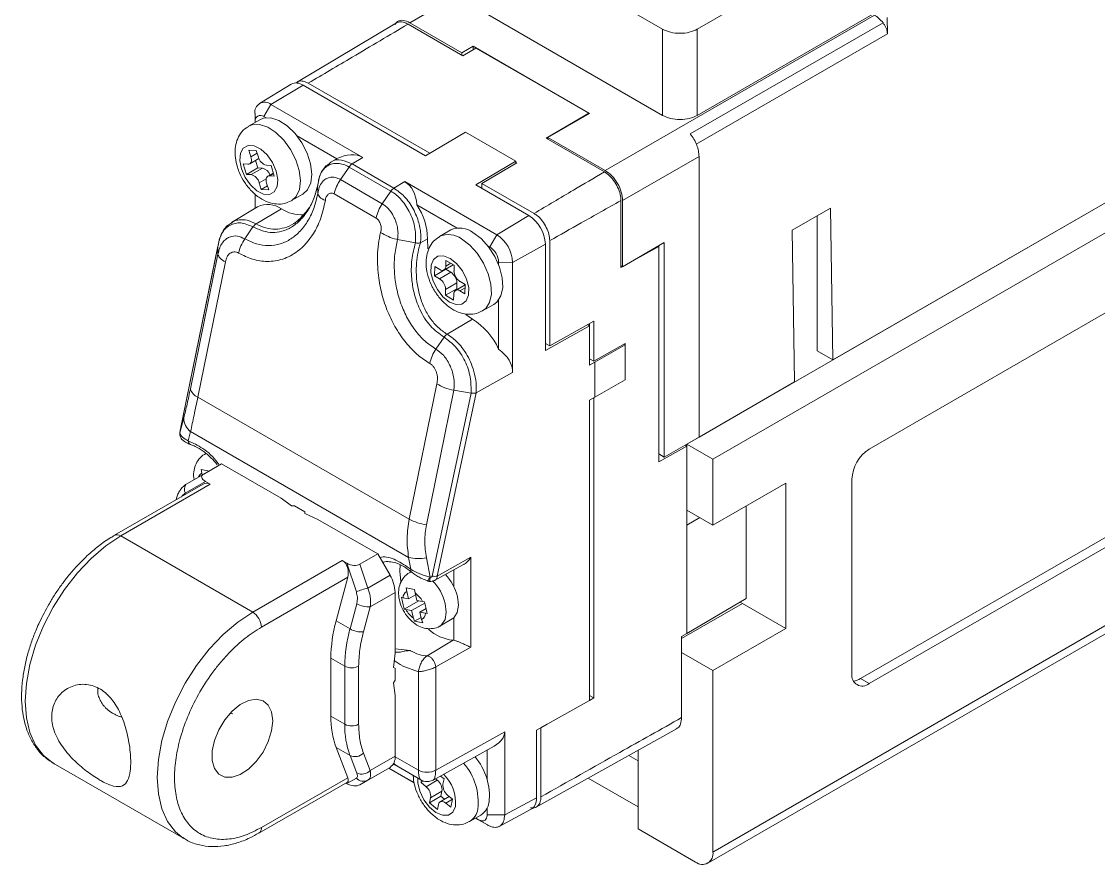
# Model space of a CAD drawing. Header units: millimetres. Extents: x 5 to 415, y 5 to 292.
# Drawn here: x 351.32 to 373.25, y 237.71 to 254.88 of the extents above; entities that cross this region are included whole.
import ezdxf

# ---------------------------------------------------------------- set-up
doc = ezdxf.new("R2010")
doc.units = ezdxf.units.MM

msp = doc.modelspace()

# ---------------------------------------------------------------- linework, layer by layer
at = {"color": 7, "linetype": 'Continuous', "lineweight": 18}
for p, q in [((365.398, 237.967), (398.526, 257.091)), ((364.373, 254.727), (360.555, 256.931)), ((368.722, 256.829), (365.08, 254.727)), ((365.295, 237.738), (398.423, 256.862)), ((364.373, 252.971), (360.555, 255.176)), ((363.206, 251.849), (368.686, 255.012)), ((368.651, 255.033), (365.08, 252.971)), ((358.959, 254.858), (356.918, 253.639)), ((360.307, 254.186), (359.193, 254.829)), ((359.229, 254.859), (360.29, 254.247)), ((368.862, 254.857), (364.937, 252.592)), ((365.398, 245.969), (380.672, 254.786)), ((368.946, 254.965), (368.951, 254.632)), ((364.373, 252.971), (364.373, 254.727)), ((365.08, 254.727), (365.08, 252.971)), ((360.29, 254.247), (360.519, 254.38)), ((360.572, 254.342), (360.307, 254.186)), ((360.519, 254.38), (362.888, 253.012)), ((360.519, 254.38), (360.519, 254.311)), ((362.87, 253.016), (360.572, 254.342)), ((360.29, 254.196), (360.29, 254.247)), ((367.838, 247.99), (378.197, 253.97)), ((377.737, 253.704), (364.868, 246.275)), ((356.814, 253.606), (356.168, 253.214)), ((357.055, 253.584), (356.4, 253.193)), ((359.547, 252.145), (357.055, 253.584)), ((359.635, 252.198), (357.161, 253.626)), ((356.076, 253.006), (356.078, 252.841)), ((356.076, 253.006), (356.076, 252.824)), ((356.4, 253.193), (356.259, 252.945)), ((356.4, 253.193), (358.273, 252.112)), ((362.004, 252.504), (362.87, 253.016)), ((362.888, 253.012), (362.04, 252.522)), ((362.87, 253.002), (362.87, 253.016)), ((356.175, 252.882), (355.945, 252.749)), ((356.078, 252.841), (356.078, 252.826)), ((356.259, 252.945), (356.301, 252.921)), ((360.36, 252.631), (359.547, 252.145)), ((361.386, 252.039), (360.36, 252.631)), ((356.924, 252.561), (357.742, 252.089)), ((363.189, 251.82), (362.004, 252.504)), ((362.04, 252.522), (362.04, 252.483)), ((362.04, 252.522), (363.206, 251.849)), ((356.102, 252.253), (355.951, 252.262)), ((355.951, 252.262), (355.993, 252.129)), ((356.144, 252.12), (356.102, 252.253)), ((363.56, 251.236), (365.116, 252.134)), ((365.116, 246.419), (365.116, 252.134)), ((379.081, 252.234), (368.58, 246.172)), ((355.837, 251.982), (355.904, 251.769)), ((355.931, 251.977), (355.837, 251.982)), ((355.968, 251.985), (356.155, 252.092)), ((356.086, 252.053), (356.134, 251.902)), ((356.402, 251.948), (356.308, 251.954)), ((356.469, 251.735), (356.402, 251.948)), ((357.607, 252.003), (357.539, 251.944)), ((357.698, 252.067), (357.603, 252.01)), ((357.698, 252.067), (357.742, 252.089)), ((357.99, 251.919), (357.815, 251.663)), ((357.99, 251.919), (358.842, 251.428)), ((358.052, 251.981), (358.273, 252.112)), ((358.052, 251.981), (358.904, 251.489)), ((360.572, 251.553), (361.386, 252.039)), ((361.403, 252.003), (360.696, 251.585)), ((361.386, 252.039), (361.386, 251.993)), ((361.386, 252.014), (361.403, 252.003)), ((356.134, 251.902), (355.904, 251.769)), ((355.904, 251.769), (355.998, 251.764)), ((355.998, 251.764), (356.228, 251.896)), ((356.134, 251.902), (356.228, 251.896)), ((356.449, 251.797), (356.338, 251.733)), ((356.375, 251.741), (356.469, 251.735)), ((356.162, 251.597), (356.204, 251.464)), ((356.329, 251.536), (356.204, 251.464)), ((356.355, 251.455), (356.312, 251.588)), ((357.348, 251.525), (357.354, 251.38)), ((357.815, 251.663), (358.666, 251.171)), ((358.904, 251.489), (359.124, 251.621)), ((359.124, 251.621), (360.997, 250.54)), ((360.572, 251.553), (361.651, 250.931)), ((360.696, 251.585), (360.696, 251.482)), ((361.757, 250.973), (360.696, 251.585)), ((356.076, 251.372), (356.076, 251.079)), ((356.078, 251.37), (356.078, 251.081)), ((356.204, 251.464), (356.355, 251.455)), ((356.82, 251.234), (357.05, 251.366)), ((357.687, 251.372), (358.541, 250.879)), ((358.666, 251.171), (358.842, 251.428)), ((356.129, 251.111), (355.598, 250.79)), ((356.098, 250.76), (356.613, 251.067)), ((360.19, 250.676), (359.372, 251.148)), ((363.526, 249.869), (363.526, 251.235)), ((363.56, 249.889), (363.56, 251.236)), ((367.014, 250.63), (367.792, 251.079)), ((367.792, 251.079), (367.838, 247.99)), ((361.651, 250.931), (360.997, 250.54)), ((367.52, 248.174), (367.52, 250.922)), ((355.571, 250.765), (355.601, 250.785)), ((356.035, 250.698), (355.869, 250.456)), ((360.064, 250.637), (359.834, 250.504)), ((367.06, 247.541), (367.014, 250.63)), ((358.979, 250.442), (359.342, 250.374)), ((359.445, 250.377), (359.588, 250.456)), ((359.588, 250.456), (359.596, 250.253)), ((360.997, 250.54), (360.855, 250.292)), ((362.077, 248.275), (362.077, 250.419)), ((363.56, 249.889), (364.408, 250.379)), ((364.408, 250.379), (364.408, 246.01)), ((355.319, 250.307), (354.553, 246.555)), ((354.553, 246.549), (355.316, 250.293)), ((355.322, 250.145), (355.316, 250.293)), ((360.855, 250.292), (360.813, 250.316)), ((361.987, 250.348), (361.321, 249.977)), ((361.987, 248.184), (361.987, 250.348)), ((364.295, 250.302), (363.526, 249.869)), ((364.286, 250.308), (364.295, 250.302)), ((364.295, 245.912), (364.295, 250.302)), ((364.297, 247.157), (364.297, 250.314)), ((355.322, 250.145), (354.762, 247.404)), ((354.912, 247.233), (355.475, 249.985)), ((359.964, 250.017), (359.963, 249.899)), ((360.129, 249.919), (359.964, 250.017)), ((361.321, 249.977), (361.036, 249.979)), ((361.036, 249.979), (361.036, 249.93)), ((361.321, 249.977), (361.321, 247.732)), ((359.734, 249.892), (359.731, 249.703)), ((359.961, 249.836), (359.731, 249.703)), ((359.837, 249.831), (359.734, 249.892)), ((359.835, 249.642), (360.064, 249.774)), ((359.926, 249.821), (360.113, 249.929)), ((359.961, 249.841), (359.961, 249.836)), ((359.961, 249.836), (360.064, 249.774)), ((360.128, 249.801), (360.129, 249.919)), ((363.526, 249.909), (363.56, 249.889)), ((359.731, 249.703), (359.835, 249.642)), ((360.186, 249.559), (359.956, 249.426)), ((360.353, 249.519), (360.158, 249.406)), ((360.186, 249.559), (360.185, 249.441)), ((360.353, 249.524), (360.25, 249.585)), ((360.35, 249.335), (360.353, 249.524)), ((360.185, 249.441), (359.955, 249.308)), ((359.956, 249.426), (359.955, 249.308)), ((359.955, 249.308), (360.12, 249.21)), ((360.12, 249.21), (360.121, 249.328)), ((360.185, 249.441), (360.201, 249.431)), ((360.247, 249.396), (360.35, 249.335)), ((360.709, 248.989), (360.939, 249.121)), ((361.036, 249.211), (361.036, 248.211)), ((360.365, 248.913), (360.502, 248.822)), ((360.502, 248.822), (359.987, 248.515)), ((362.886, 248.685), (361.987, 248.184)), ((362.077, 248.275), (362.971, 248.779)), ((362.846, 248.708), (362.886, 248.685)), ((362.886, 247.881), (362.886, 248.685)), ((362.888, 248.732), (362.888, 248.002)), ((362.971, 248.779), (362.971, 247.962)), ((359.924, 248.453), (359.759, 248.211)), ((361.987, 248.326), (362.077, 248.275)), ((362.971, 247.962), (363.615, 248.325)), ((363.613, 248.298), (362.994, 247.941)), ((363.613, 248.298), (363.59, 248.311)), ((363.613, 247.587), (363.613, 248.298)), ((363.615, 248.325), (363.615, 247.598)), ((362.888, 248.002), (362.886, 248.001)), ((362.888, 248.01), (362.971, 247.962)), ((367.838, 247.99), (367.52, 248.174)), ((362.886, 247.881), (362.994, 247.941)), ((362.994, 247.23), (362.994, 247.941)), ((361.321, 247.732), (360.577, 247.317)), ((362.994, 247.23), (363.613, 247.587)), ((363.613, 247.6), (363.615, 247.598)), ((363.615, 247.598), (363.613, 247.597)), ((365.116, 246.419), (367.06, 247.541)), ((368.404, 241.498), (378.904, 247.56)), ((359.778, 247.501), (359.215, 244.749)), ((360.126, 247.372), (359.565, 244.631)), ((360.474, 247.315), (359.684, 243.587)), ((360.577, 247.317), (359.786, 243.587)), ((360.474, 247.315), (360.126, 247.372)), ((368.58, 241.396), (379.081, 247.458)), ((359.215, 244.749), (354.912, 247.233)), ((362.994, 247.23), (362.886, 247.17)), ((362.886, 241.051), (362.886, 247.17)), ((362.888, 247.171), (362.888, 241.172)), ((362.971, 247.217), (362.971, 241.104)), ((364.295, 247.156), (364.297, 247.157)), ((354.627, 246.812), (354.548, 246.508)), ((354.548, 246.508), (354.549, 246.502)), ((354.765, 246.529), (354.717, 246.342)), ((359.203, 243.966), (354.765, 246.529)), ((364.297, 246.626), (364.295, 246.625)), ((364.297, 246.034), (364.297, 246.626)), ((364.868, 246.235), (364.295, 245.912)), ((365.116, 246.419), (364.408, 246.01)), ((364.868, 246.235), (364.833, 246.255)), ((364.868, 246.275), (364.868, 246.03)), ((364.868, 246.275), (365.398, 245.969)), ((364.868, 244.622), (364.868, 246.235)), ((355.08, 246.081), (355.045, 246.061)), ((364.297, 246.034), (364.295, 246.033)), ((364.297, 246.075), (364.408, 246.01)), ((355.393, 245.875), (355.031, 245.666)), ((356.611, 245.171), (355.393, 245.875)), ((365.398, 244.621), (365.398, 245.969)), ((355.031, 245.666), (354.69, 245.469)), ((354.983, 245.755), (355.151, 245.723)), ((354.994, 245.684), (354.983, 245.755)), ((355.003, 245.65), (354.994, 245.684)), ((368.227, 245.56), (368.227, 241.6)), ((355.021, 245.459), (353.217, 244.418)), ((355.164, 245.457), (353.342, 244.405)), ((354.657, 245.275), (355.069, 245.512)), ((355.069, 245.512), (355.164, 245.457)), ((366.883, 245.479), (365.398, 244.621)), ((366.883, 245.479), (366.883, 242.519)), ((354.48, 245.178), (354.47, 245.141)), ((356.817, 245.018), (356.611, 245.172)), ((356.817, 245.018), (356.878, 245.018)), ((356.878, 245.018), (357.09, 244.895)), ((357.09, 244.895), (357.09, 244.86)), ((364.868, 244.927), (365.398, 244.621)), ((366.073, 245.011), (366.073, 243.13)), ((357.357, 244.741), (357.09, 244.86)), ((358.575, 244.038), (357.357, 244.741)), ((365.129, 244.777), (364.868, 244.622)), ((364.868, 242.418), (364.868, 244.622)), ((356.029, 242.854), (353.342, 244.405)), ((358.213, 243.829), (358.575, 244.038)), ((358.575, 244.038), (358.825, 243.605)), ((356.029, 242.854), (357.851, 243.906)), ((357.947, 243.851), (357.851, 243.906)), ((358.139, 243.265), (357.947, 243.851)), ((358.213, 243.829), (358.372, 243.343)), ((359.251, 243.725), (359.203, 243.966)), ((359.565, 243.962), (359.643, 243.566)), ((359.72, 243.492), (360.321, 243.822)), ((359.786, 243.587), (360.473, 243.97)), ((360.473, 243.97), (360.473, 242.137)), ((358.372, 243.343), (358.825, 243.605)), ((359.255, 243.675), (359.217, 243.652)), ((356.206, 242.548), (357.964, 243.563)), ((357.964, 243.563), (357.727, 242.674)), ((359.643, 243.566), (359.632, 243.568)), ((358.421, 242.963), (358.928, 243.256)), ((358.928, 243.256), (358.928, 242.019)), ((359.056, 243.155), (359.089, 243.147)), ((359.089, 243.147), (359.203, 243.125)), ((359.155, 243.347), (359.323, 243.315)), ((359.166, 243.276), (359.155, 243.347)), ((359.203, 243.125), (359.166, 243.276)), ((359.343, 243.206), (359.203, 243.125)), ((359.323, 243.315), (359.334, 243.244)), ((359.334, 243.244), (359.371, 243.093)), ((358.01, 242.511), (358.147, 243.024)), ((358.284, 242.45), (358.421, 242.963)), ((359.413, 243.085), (359.116, 242.914)), ((359.531, 243.038), (359.263, 242.884)), ((359.371, 243.093), (359.486, 243.072)), ((359.558, 242.925), (359.431, 242.852)), ((359.486, 243.072), (359.524, 243.066)), ((364.868, 242.418), (366.073, 243.13)), ((365.953, 243.059), (365.999, 243.029)), ((365.999, 243.029), (366.883, 242.519)), ((359.149, 242.906), (359.116, 242.914)), ((359.263, 242.884), (359.149, 242.906)), ((359.301, 242.733), (359.263, 242.884)), ((359.324, 242.669), (359.301, 242.733)), ((359.457, 242.746), (359.324, 242.669)), ((359.546, 242.83), (359.431, 242.852)), ((359.431, 242.852), (359.468, 242.701)), ((359.468, 242.701), (359.491, 242.637)), ((359.584, 242.825), (359.546, 242.83)), ((359.842, 242.57), (360.089, 242.713)), ((358.01, 242.511), (357.727, 242.674)), ((359.491, 242.637), (359.324, 242.669)), ((366.883, 242.519), (365.398, 241.661)), ((360.108, 242.282), (359.579, 241.962)), ((364.761, 242.357), (364.868, 242.418)), ((364.761, 240.704), (364.761, 242.357)), ((364.762, 240.825), (364.762, 242.358)), ((359.238, 242.069), (358.928, 242.107)), ((359.243, 242.066), (359.238, 242.069)), ((360.473, 242.137), (359.754, 241.736)), ((357.62, 241.914), (357.62, 240.732)), ((357.903, 241.751), (357.62, 241.914)), ((358.898, 241.728), (358.928, 242.019)), ((358.928, 242.037), (359.041, 242.037)), ((365.398, 241.661), (364.762, 242.029)), ((357.903, 240.568), (357.903, 241.751)), ((358.186, 240.568), (358.186, 241.751)), ((358.898, 241.728), (358.928, 241.711)), ((358.928, 241.711), (358.928, 241.466)), ((359.403, 241.64), (359.07, 241.762)), ((359.403, 241.64), (359.403, 239.633)), ((359.754, 241.736), (359.754, 239.631)), ((365.398, 241.661), (365.398, 237.967)), ((358.928, 241.466), (358.898, 241.413)), ((358.898, 241.413), (358.928, 241.158)), ((368.404, 241.498), (368.58, 241.396)), ((362.888, 241.172), (362.886, 241.171)), ((358.928, 241.158), (358.928, 239.92)), ((361.807, 240.449), (362.886, 241.051)), ((362.886, 241.153), (362.971, 241.104)), ((362.886, 241.056), (362.971, 241.104)), ((355.574, 240.787), (355.627, 240.784)), ((357.903, 240.568), (357.62, 240.732)), ((364.762, 240.825), (364.761, 240.797)), ((361.898, 240.499), (362.023, 240.57)), ((359.754, 239.631), (361.16, 240.415)), ((361.16, 240.415), (361.16, 238.722)), ((361.783, 238.873), (364.672, 240.483)), ((361.807, 239.071), (361.807, 240.449)), ((361.809, 239.19), (361.809, 240.451)), ((361.897, 240.5), (361.898, 240.499)), ((361.898, 240.499), (361.898, 239.091)), ((357.727, 240.095), (357.964, 239.48)), ((357.727, 240.095), (358.01, 239.932)), ((359.703, 239.432), (360.946, 240.125)), ((358.01, 239.932), (358.147, 239.576)), ((358.421, 239.627), (358.284, 239.983)), ((358.928, 239.92), (358.421, 239.627)), ((360.803, 240.045), (360.803, 239.438)), ((363.878, 239.824), (363.687, 239.934)), ((363.878, 238.436), (363.878, 240.041)), ((351.967, 239.778), (354.654, 238.227)), ((351.967, 239.778), (351.989, 239.766)), ((358.825, 239.691), (358.372, 239.43)), ((358.575, 239.547), (358.825, 239.691)), ((359.316, 239.378), (358.799, 239.677)), ((358.803, 239.678), (359.316, 239.382)), ((358.882, 239.757), (358.961, 239.719)), ((358.961, 239.719), (359.455, 239.434)), ((357.964, 239.48), (356.206, 238.465)), ((358.139, 239.47), (357.947, 239.36)), ((358.575, 239.547), (358.213, 239.338)), ((358.213, 239.338), (358.372, 239.43)), ((359.467, 239.427), (359.457, 239.381)), ((359.558, 239.297), (359.787, 239.43)), ((359.752, 239.459), (359.787, 239.43)), ((359.924, 239.455), (359.852, 239.515)), ((359.902, 239.352), (359.924, 239.455)), ((363.878, 238.885), (362.859, 239.473)), ((356.154, 238.351), (357.958, 239.392)), ((357.947, 239.36), (357.925, 239.373)), ((359.509, 239.411), (359.457, 239.381)), ((359.457, 239.381), (359.558, 239.297)), ((359.881, 239.205), (359.652, 239.072)), ((359.881, 239.205), (359.859, 239.102)), ((359.859, 239.102), (359.629, 238.969)), ((359.652, 239.072), (359.629, 238.969)), ((360.032, 239.097), (359.846, 238.989)), ((359.859, 239.102), (359.934, 239.04)), ((360.097, 239.043), (359.996, 239.127)), ((360.061, 238.878), (360.097, 239.043)), ((361.16, 238.722), (361.807, 239.071)), ((359.629, 238.969), (359.79, 238.835)), ((359.79, 238.835), (359.813, 238.938)), ((359.96, 238.962), (360.061, 238.878)), ((360.803, 238.863), (360.803, 238.724)), ((361.05, 238.49), (361.699, 238.839)), ((360.444, 238.587), (360.674, 238.72)), ((360.806, 238.518), (360.566, 238.657)), ((360.569, 238.659), (360.629, 238.624)), ((360.806, 238.518), (360.712, 238.575)), ((360.803, 238.724), (361.16, 238.722)), ((365.045, 237.762), (363.878, 238.436))]:
    msp.add_line(p, q, dxfattribs=at)
at = {"color": 8, "linetype": 'Continuous', "lineweight": 18}
for p, q in [((359.229, 254.859), (360.408, 255.54)), ((368.951, 254.632), (365.059, 252.385)), ((355.993, 252.129), (356.118, 252.201)), ((356.453, 251.786), (356.375, 251.741)), ((356.304, 251.679), (356.162, 251.597)), ((359.963, 249.899), (360.064, 249.958)), ((360.352, 249.457), (360.247, 249.396)), ((360.123, 243.713), (360.123, 243.372)), ((365.999, 243.029), (364.762, 242.314)), ((360.123, 242.736), (360.123, 242.281)), ((364.761, 240.825), (364.762, 240.825)), ((358.928, 239.907), (359.403, 239.633)), ((360.096, 239.04), (359.96, 238.962)), ((361.809, 239.19), (361.807, 239.189)), ((360.712, 238.575), (360.629, 238.624))]:
    msp.add_line(p, q, dxfattribs=at)
at = {"color": 7, "linetype": 'Continuous', "lineweight": 18, "flags": 128}
for points in [[(357.05, 251.366), (357.145, 251.452), (357.21, 251.594), (357.231, 251.775), (357.206, 251.982), (357.138, 252.199), (357.03, 252.411), (356.891, 252.601), (356.732, 252.756), (356.564, 252.865), (356.399, 252.918), (356.25, 252.912), (356.175, 252.882)], [(355.798, 251.88), (355.874, 251.707), (355.983, 251.553), (356.113, 251.435), (356.248, 251.368), (356.371, 251.361), (356.468, 251.414), (356.527, 251.52), (356.541, 251.667), (356.508, 251.837), (356.432, 252.01), (356.323, 252.165), (356.193, 252.282), (356.058, 252.349), (355.935, 252.356), (355.838, 252.304), (355.779, 252.198), (355.765, 252.051), (355.798, 251.88)], [(355.931, 251.977), (355.952, 251.978), (355.97, 251.986), (355.985, 252), (355.996, 252.018), (356.002, 252.042), (356.004, 252.069), (356.001, 252.098), (355.993, 252.129)], [(356.375, 251.741), (356.354, 251.739), (356.336, 251.731), (356.321, 251.718), (356.31, 251.699), (356.303, 251.676), (356.302, 251.649), (356.305, 251.619), (356.312, 251.588)], [(360.939, 249.121), (361.002, 249.169), (361.081, 249.295), (361.118, 249.463), (361.109, 249.663), (361.055, 249.878), (360.96, 250.094), (360.831, 250.293), (360.678, 250.462), (360.511, 250.588)], [(360.048, 250.059), (359.915, 250.111), (359.797, 250.104), (359.708, 250.037), (359.66, 249.919), (359.658, 249.764), (359.702, 249.591), (359.788, 249.421), (359.903, 249.274), (360.036, 249.168), (360.169, 249.116), (360.287, 249.124), (360.376, 249.19), (360.424, 249.308), (360.426, 249.463), (360.382, 249.636), (360.297, 249.806), (360.181, 249.953), (360.048, 250.059)], [(354.762, 246.267), (354.763, 246.267), (354.775, 246.261)], [(362.886, 246.124), (362.887, 246.118), (362.886, 246.022)], [(354.69, 245.469), (354.673, 245.456), (354.666, 245.448)], [(359.032, 243.818), (359.023, 243.69), (359.043, 243.48)], [(360.089, 242.713), (360.124, 242.737), (360.194, 242.844), (360.219, 242.995), (360.196, 243.174)], [(356.436, 240.639), (356.413, 240.433), (356.346, 240.216), (356.239, 240.004), (356.102, 239.812), (355.943, 239.655), (355.775, 239.545), (355.61, 239.489), (355.46, 239.492), (355.337, 239.554), (355.25, 239.67), (355.204, 239.831), (355.204, 240.025), (355.25, 240.239), (355.337, 240.456), (355.46, 240.66), (355.61, 240.836), (355.775, 240.97), (355.943, 241.054), (356.102, 241.081), (356.239, 241.048), (356.346, 240.958), (356.413, 240.819), (356.436, 240.639)], [(359.96, 238.962), (359.936, 238.979), (359.912, 238.991), (359.889, 238.997), (359.867, 238.996), (359.848, 238.99), (359.832, 238.978), (359.82, 238.96), (359.813, 238.938)], [(354.654, 238.227), (354.654, 238.227), (354.615, 238.251)]]:
    msp.add_lwpolyline(points, dxfattribs=at)
at = {"color": 8, "linetype": 'Continuous', "lineweight": 18, "flags": 128}
for points in [[(355.947, 252.75), (356.02, 252.78), (356.169, 252.785), (356.334, 252.732), (356.502, 252.624), (356.661, 252.468), (356.8, 252.278), (356.908, 252.066), (356.977, 251.849), (357.001, 251.642), (356.98, 251.461), (356.915, 251.32), (356.817, 251.232)], [(360.281, 250.455), (360.448, 250.33), (360.601, 250.161), (360.73, 249.961), (360.825, 249.746), (360.879, 249.53), (360.888, 249.331), (360.852, 249.162), (360.772, 249.037), (360.707, 248.987)], [(354.553, 246.555), (354.553, 246.555), (354.553, 246.549)], [(353.342, 244.405), (353.038, 244.202), (352.741, 243.948), (352.459, 243.651), (352.199, 243.317), (351.967, 242.954), (351.769, 242.571), (351.61, 242.179), (351.493, 241.786), (351.422, 241.402), (351.398, 241.037), (351.422, 240.7), (351.493, 240.398), (351.61, 240.14), (351.769, 239.932), (351.967, 239.778), (351.967, 239.778)], [(359.22, 243.654), (359.232, 243.66), (359.26, 243.671)], [(359.948, 243.031), (359.971, 242.852), (359.946, 242.701), (359.876, 242.595), (359.843, 242.57)], [(354.615, 238.251), (354.456, 238.381), (354.297, 238.589), (354.18, 238.847), (354.109, 239.149), (354.085, 239.486), (354.109, 239.851), (354.18, 240.235), (354.297, 240.628), (354.456, 241.02), (354.654, 241.403), (354.886, 241.765), (355.146, 242.1), (355.428, 242.397), (355.725, 242.651), (356.029, 242.854)], [(358.901, 239.778), (358.917, 239.756), (358.961, 239.719), (358.961, 239.719)], [(359.389, 239.472), (359.391, 239.376), (359.432, 239.204), (359.514, 239.033), (359.628, 238.883), (359.76, 238.773), (359.894, 238.716), (360.014, 238.719), (360.105, 238.781), (360.157, 238.896)]]:
    msp.add_lwpolyline(points, dxfattribs=at)
at = {"color": 7, "linetype": 'Continuous', "lineweight": 18}
for centre, radius, start, end in [((356.917, 253.404), 0.227, 52.6431, 116.9972), ((356.274, 253.038), 0.201, 50.7967, 189.214), ((356.188, 252.859), 0.112, 50.7967, 189.214), ((356.365, 252.174), 0.227, 193.5873, 255.3828), ((355.941, 251.544), 0.227, 13.5873, 75.3828), ((356.174, 251.683), 0.22, 19.9046, 75.747), ((356.332, 250.665), 0.49, 55.1289, 114.5113), ((357.034, 251.723), 0.779, 237.2747, 272.3223), ((358.347, 250.449), 1.241, 0.3061, 34.2962), ((361.257, 250.315), 0.731, 2.6055, 57.3945), ((360.246, 250.233), 0.443, 53.2494, 114.2701), ((360.616, 249.945), 0.706, 2.6055, 57.3945), ((360.643, 249.961), 0.393, 2.6055, 57.3945), ((359.887, 249.889), 0.0765, 229.2959, 7.6773), ((359.917, 249.549), 0.269, 2.0947, 56.8925), ((360.396, 249.811), 0.269, 182.0947, 236.8925), ((359.688, 249.417), 0.269, 2.0947, 56.8925), ((360.197, 249.338), 0.0765, 49.2959, 187.6773), ((359.738, 247.615), 1.428, 24.6484, 57.6802), ((355.008, 247.468), 0.254, 194.6433, 247.8229), ((354.983, 246.81), 0.357, 179.6706, 232.1791), ((368.994, 245.525), 0.768, 122.6055, 177.3945), ((359.722, 245.678), 1.059, 241.3971, 261.4817), ((359.395, 244.815), 0.871, 257.2195, 281.2281), ((358.207, 243.232), 0.721, 1.9565, 31.1437), ((359.734, 243.843), 0.262, 259.029, 281.4355), ((359.183, 242.912), 1.046, 14.5206, 42.584), ((358.641, 242.161), 1.213, 102.8357, 114.4673), ((359.234, 243.147), 0.145, 117.863, 180.0731), ((359.054, 242.843), 0.489, 27.8638, 55.0679), ((358.384, 243.444), 0.482, 240.573, 274.4412), ((355.822, 242.53), 0.384, 2.6055, 57.3945), ((359.581, 243.134), 0.489, 207.8638, 235.0679), ((359.401, 242.83), 0.145, 297.863, 0.0731), ((360.592, 241.884), 2.972, 164.5964, 179.4278), ((360.875, 241.721), 2.972, 164.5964, 179.4278), ((358.247, 242.931), 0.482, 240.573, 274.4412), ((360.184, 243.128), 0.849, 227.1098, 264.8789), ((360.107, 242.192), 0.0899, 80.1027, 89.1957), ((358.044, 242.024), 0.307, 242.6097, 297.3903), ((368.442, 241.565), 0.218, 170.786, 309.2033), ((368.234, 241.768), 0.319, 274.2956, 302.1014), ((359.397, 240.702), 1.777, 179.0429, 199.9698), ((358.044, 240.841), 0.307, 242.6097, 297.3903), ((359.68, 240.539), 1.777, 179.0429, 199.9698), ((358.111, 240.15), 0.241, 245.1196, 315.9168), ((358.678, 239.896), 0.252, 305.698, 5.6204), ((359.606, 239.105), 1.242, 353.9158, 40.1725), ((359.58, 239.975), 0.385, 242.6565, 296.7662), ((358.281, 239.597), 0.19, 221.6035, 298.6028), ((358.248, 239.795), 0.241, 245.1196, 315.9168), ((359.626, 239.23), 0.257, 354.3911, 50.9992), ((359.396, 239.098), 0.257, 354.3911, 50.9992), ((360.158, 239.326), 0.257, 174.3911, 230.9992), ((360.488, 239.023), 0.355, 301.4568, 352.0891), ((365.183, 237.932), 0.218, 230.7967, 9.214)]:
    msp.add_arc(centre, radius, start, end, dxfattribs=at)
at = {"color": 8, "linetype": 'Continuous', "lineweight": 18}
for centre, radius, start, end in [((360.017, 250.101), 0.442, 53.2196, 114.5919), ((354.82, 246.353), 0.104, 186.1348, 236.1334), ((355.048, 245.57), 0.126, 115.3243, 163.4871), ((354.823, 245.353), 0.183, 148.7409, 205.3665), ((354.516, 245.172), 0.036, 170.2858, 217.2908), ((353.269, 244.307), 0.122, 53.595, 116.1963), ((359.3, 243.706), 0.0528, 159.5189, 224.1803), ((358.938, 242.77), 1.044, 14.4995, 43.8117), ((359.788, 242.996), 1.427, 232.1158, 239.8066), ((359.402, 238.981), 1.217, 353.4003, 40.8589), ((359.351, 238.972), 0.809, 354.5743, 45.6958), ((360.259, 238.89), 0.355, 301.0751, 352.1128), ((356.08, 238.453), 0.127, 306.8895, 5.5158)]:
    msp.add_arc(centre, radius, start, end, dxfattribs=at)
at = {"color": 7, "linetype": 'Continuous', "lineweight": 18}
for centre, major_axis, ratio, start_param, end_param in [((357.685, 251.084), (0.584, 1.03), 0.582265, 6.278788, 6.987561), ((358.537, 250.592), (0.584, 1.03), 0.582265, 5.570015, 6.278788), ((359.999, 247.738), (1.322, -0.01), 0.582312, 0.004439, 0.673727), ((355.267, 245.571), (0.277, -0.044), 0.427891, 2.6564, 3.982929), ((355.1, 245.216), (-0.02, 0.262), 0.715187, 5.829269, 6.614586), ((357.787, 243.665), (-0.02, 0.262), 0.715187, 4.258473, 5.829269), ((358.049, 243.965), (0.213, -0.081), 0.649455, 4.471399, 5.797929), ((360.446, 240.419), (0.713, -0.005), 0.572321, 5.493418, 6.287473), ((357.787, 239.582), (-0.177, 0.186), 0.349555, 3.057513, 3.842992), ((358.049, 239.474), (0.213, -0.081), 0.649455, 4.471399, 5.797929), ((361.454, 239.275), (-0.25, 0.433), 0.577206, 3.124143, 3.92692)]:
    msp.add_ellipse(centre, major_axis=major_axis, ratio=ratio, start_param=start_param, end_param=end_param, dxfattribs=at)
for points in [[(368.862, 254.857), (368.834, 254.889), (368.779, 254.952), (368.717, 254.992), (368.686, 255.012)], [(368.951, 254.632), (368.949, 254.651), (368.947, 254.687), (368.928, 254.747), (368.9, 254.806), (368.874, 254.84), (368.862, 254.857)], [(364.373, 254.727), (364.425, 254.703), (364.528, 254.656), (364.727, 254.636), (364.925, 254.656), (365.029, 254.703), (365.08, 254.727)], [(364.373, 252.971), (364.425, 252.948), (364.528, 252.9), (364.727, 252.88), (364.925, 252.9), (365.029, 252.948), (365.08, 252.971)], [(365.116, 252.134), (365.113, 252.172), (365.108, 252.246), (365.071, 252.367), (365.015, 252.487), (364.963, 252.557), (364.937, 252.592)], [(357.99, 251.919), (357.999, 251.932), (358.018, 251.957), (358.041, 251.973), (358.052, 251.981)], [(363.206, 251.849), (363.253, 251.816), (363.345, 251.75), (363.462, 251.588), (363.544, 251.406), (363.555, 251.293), (363.56, 251.236)], [(357.687, 251.372), (357.701, 251.422), (357.727, 251.522), (357.786, 251.616), (357.815, 251.663)], [(358.842, 251.428), (358.851, 251.44), (358.87, 251.466), (358.893, 251.481), (358.904, 251.489)], [(358.541, 250.879), (358.554, 250.93), (358.58, 251.03), (358.638, 251.124), (358.666, 251.171)], [(359.116, 242.914), (359.105, 242.954), (359.083, 243.033), (359.065, 243.115), (359.056, 243.155)], [(359.524, 243.066), (359.533, 243.026), (359.551, 242.944), (359.573, 242.865), (359.584, 242.825)], [(358.186, 241.751), (358.19, 241.863), (358.198, 242.087), (358.255, 242.329), (358.284, 242.45)], [(358.284, 239.983), (358.255, 240.071), (358.198, 240.247), (358.19, 240.461), (358.186, 240.568)]]:
    msp.add_open_spline(points, degree=3, dxfattribs=at)
for points, knots in [([(359.193, 254.829), (358.814, 254.604), (358.135, 254.204), (357.458, 253.803), (357.161, 253.626)], [0, 0, 0, 0, 0.560005, 1, 1, 1, 1]), ([(359.229, 254.859), (359.183, 254.879), (359.091, 254.92), (358.979, 254.901), (358.939, 254.843), (358.922, 254.819)], [0, 0, 0, 0, 0.365207, 0.730413, 1, 1, 1, 1]), ([(358.949, 254.846), (358.969, 254.857), (359.016, 254.884), (359.104, 254.873), (359.168, 254.841), (359.193, 254.829)], [0, 0, 0, 0, 0.299747, 0.722127, 1, 1, 1, 1]), ([(357.161, 253.626), (357.125, 253.642), (357.054, 253.675), (356.974, 253.674), (356.943, 253.649), (356.935, 253.642)], [0, 0, 0, 0, 0.422991, 0.845983, 1, 1, 1, 1]), ([(355.95, 252.745), (355.933, 252.738), (355.866, 252.706), (355.778, 252.606), (355.701, 252.46), (355.666, 252.291), (355.668, 252.107), (355.701, 251.979), (355.718, 251.915)], [0, 0, 0, 0, 0.061254, 0.243428, 0.419845, 0.60255, 0.800176, 1, 1, 1, 1]), ([(355.718, 251.915), (355.731, 251.876), (355.769, 251.769), (355.862, 251.6), (356.003, 251.423), (356.166, 251.286), (356.339, 251.196), (356.512, 251.159), (356.676, 251.167), (356.77, 251.212), (356.814, 251.233)], [0, 0, 0, 0, 0.079528, 0.22246, 0.366904, 0.515274, 0.651077, 0.776641, 0.895212, 1, 1, 1, 1]), ([(357.348, 251.525), (357.363, 251.615), (357.394, 251.795), (357.523, 251.934), (357.651, 251.989), (357.759, 251.998), (357.873, 251.978), (357.951, 251.939), (357.99, 251.919)], [0, 0, 0, 0, 0.249328, 0.498429, 0.623734, 0.74892, 0.874188, 1, 1, 1, 1]), ([(357.527, 251.948), (357.498, 251.914), (357.435, 251.845), (357.376, 251.708), (357.362, 251.602), (357.355, 251.555)], [0, 0, 0, 0, 0.334218, 0.704062, 1, 1, 1, 1]), ([(357.815, 251.663), (357.779, 251.68), (357.704, 251.715), (357.602, 251.713), (357.514, 251.68), (357.439, 251.615), (357.379, 251.515), (357.362, 251.423), (357.354, 251.38)], [0, 0, 0, 0, 0.167736, 0.352143, 0.487172, 0.638974, 0.831837, 1, 1, 1, 1]), ([(361.757, 250.973), (362.024, 251.131), (362.501, 251.414), (362.978, 251.696), (363.189, 251.82)], [0, 0, 0, 0, 0.560004, 1, 1, 1, 1]), ([(363.189, 251.82), (363.227, 251.794), (363.302, 251.741), (363.404, 251.616), (363.48, 251.473), (363.52, 251.34), (363.524, 251.265), (363.526, 251.235)], [0, 0, 0, 0, 0.214702, 0.429406, 0.644091, 0.858768, 1, 1, 1, 1]), ([(356.035, 250.698), (356.15, 250.649), (356.33, 250.572), (356.58, 250.594), (356.775, 250.662), (356.961, 250.79), (357.127, 250.98), (357.266, 251.225), (357.32, 251.424), (357.348, 251.525)], [0, 0, 0, 0, 0.2085135, 0.3236811, 0.4455327, 0.5742537, 0.7096409, 0.8517686, 1, 1, 1, 1]), ([(357.356, 251.559), (357.334, 251.472), (357.29, 251.3), (357.205, 251.116), (357.139, 251.035), (357.121, 251.013)], [0, 0, 0, 0, 0.424003, 0.846958, 1, 1, 1, 1]), ([(357.353, 251.54), (357.352, 251.539), (357.348, 251.535), (357.348, 251.529), (357.348, 251.525)], [0, 0, 0, 0, 0.25396, 1, 1, 1, 1]), ([(359.445, 250.377), (359.448, 250.412), (359.453, 250.47), (359.451, 250.539), (359.443, 250.637), (359.411, 250.81), (359.304, 251.074), (359.124, 251.333), (358.977, 251.438), (358.904, 251.489)], [0, 0, 0, 0, 0.090046, 0.1488, 0.16561, 0.323005, 0.545075, 0.775892, 1, 1, 1, 1]), ([(357.354, 251.38), (357.332, 251.282), (357.287, 251.084), (357.164, 250.827), (357.005, 250.61), (356.812, 250.447), (356.593, 250.343), (356.355, 250.31), (356.108, 250.339), (355.949, 250.417), (355.869, 250.456)], [0, 0, 0, 0, 0.123584, 0.248726, 0.373798, 0.499207, 0.624438, 0.749796, 0.875432, 1, 1, 1, 1]), ([(357.354, 251.38), (357.362, 251.355), (357.379, 251.304), (357.466, 251.259), (357.509, 251.237)], [0, 0, 0, 0, 0.50013, 1, 1, 1, 1]), ([(357.509, 251.237), (357.511, 251.249), (357.513, 251.276), (357.526, 251.311), (357.544, 251.342), (357.567, 251.367), (357.594, 251.383), (357.625, 251.389), (357.657, 251.387), (357.677, 251.377), (357.687, 251.372)], [0, 0, 0, 0, 0.11782, 0.242931, 0.371062, 0.499161, 0.624773, 0.752597, 0.87771, 1, 1, 1, 1]), ([(358.842, 251.428), (358.88, 251.403), (358.956, 251.353), (359.063, 251.245), (359.157, 251.119), (359.262, 250.93), (359.352, 250.665), (359.345, 250.471), (359.342, 250.374)], [0, 0, 0, 0, 0.125761, 0.251022, 0.376238, 0.501616, 0.75075, 1, 1, 1, 1]), ([(355.742, 250.166), (355.835, 250.12), (356.028, 250.024), (356.335, 249.982), (356.652, 250.028), (356.985, 250.205), (357.242, 250.498), (357.424, 250.863), (357.48, 251.107), (357.509, 251.237)], [0, 0, 0, 0, 0.121587, 0.252403, 0.39297, 0.543184, 0.741385, 0.863001, 1, 1, 1, 1]), ([(358.979, 250.442), (358.983, 250.484), (358.992, 250.563), (358.977, 250.689), (358.947, 250.806), (358.889, 250.941), (358.796, 251.079), (358.707, 251.142), (358.666, 251.171)], [0, 0, 0, 0, 0.155857, 0.300953, 0.437924, 0.567125, 0.799357, 1, 1, 1, 1]), ([(363.526, 251.235), (363.255, 251.083), (362.772, 250.812), (362.289, 250.539), (362.077, 250.419)], [0, 0, 0, 0, 0.560005, 1, 1, 1, 1]), ([(357.088, 250.97), (357.069, 250.945), (357.005, 250.857), (356.922, 250.802), (356.863, 250.763)], [0, 0, 0, 0, 0.286915, 1, 1, 1, 1]), ([(358.541, 250.879), (358.551, 250.873), (358.57, 250.86), (358.596, 250.829), (358.618, 250.792), (358.634, 250.752), (358.643, 250.708), (358.646, 250.665), (358.643, 250.624), (358.635, 250.6), (358.632, 250.588)], [0, 0, 0, 0, 0.120683, 0.247152, 0.372056, 0.500257, 0.625655, 0.756459, 0.880216, 1, 1, 1, 1]), ([(362.077, 250.419), (362.073, 250.463), (362.066, 250.55), (362.011, 250.692), (361.93, 250.823), (361.84, 250.919), (361.78, 250.958), (361.757, 250.973)], [0, 0, 0, 0, 0.214702, 0.429404, 0.644089, 0.858766, 1, 1, 1, 1]), ([(355.316, 250.293), (355.338, 250.388), (355.381, 250.578), (355.554, 250.748), (355.782, 250.807), (355.951, 250.735), (356.035, 250.698)], [0, 0, 0, 0, 0.249805, 0.499421, 0.749356, 1, 1, 1, 1]), ([(355.571, 250.765), (355.556, 250.756), (355.499, 250.722), (355.424, 250.62), (355.352, 250.478), (355.332, 250.366), (355.323, 250.314)], [0, 0, 0, 0, 0.110958, 0.424271, 0.735338, 1, 1, 1, 1]), ([(356.098, 250.76), (356.086, 250.752), (356.064, 250.736), (356.045, 250.711), (356.035, 250.698)], [0, 0, 0, 0, 0.497258, 1, 1, 1, 1]), ([(355.869, 250.456), (355.819, 250.479), (355.712, 250.527), (355.577, 250.508), (355.477, 250.449), (355.408, 250.375), (355.352, 250.274), (355.332, 250.189), (355.322, 250.145)], [0, 0, 0, 0, 0.20459, 0.437673, 0.566426, 0.702382, 0.846176, 1, 1, 1, 1]), ([(355.742, 250.166), (355.755, 250.216), (355.782, 250.315), (355.84, 250.409), (355.869, 250.456)], [0, 0, 0, 0, 0.497276, 1, 1, 1, 1]), ([(358.632, 250.588), (358.616, 250.512), (358.584, 250.356), (358.567, 250.117), (358.571, 249.882), (358.598, 249.605), (358.664, 249.28), (358.792, 248.918), (358.964, 248.586), (359.17, 248.304), (359.394, 248.074), (359.554, 247.971), (359.634, 247.919)], [0, 0, 0, 0, 0.080707, 0.163031, 0.235727, 0.308087, 0.427291, 0.54596, 0.667966, 0.784297, 0.893231, 1, 1, 1, 1]), ([(358.979, 250.442), (358.971, 250.444), (358.907, 250.457), (358.777, 250.499), (358.682, 250.557), (358.632, 250.588)], [0, 0, 0, 0, 0.057383, 0.500719, 1, 1, 1, 1]), ([(359.759, 248.211), (359.682, 248.262), (359.528, 248.365), (359.326, 248.594), (359.156, 248.864), (359.027, 249.168), (358.942, 249.491), (358.906, 249.821), (358.913, 250.145), (358.957, 250.344), (358.979, 250.442)], [0, 0, 0, 0, 0.124691, 0.250146, 0.375426, 0.500837, 0.625995, 0.751307, 0.876449, 1, 1, 1, 1]), ([(359.445, 250.377), (359.434, 250.374), (359.415, 250.37), (359.383, 250.369), (359.359, 250.371), (359.347, 250.373), (359.342, 250.374)], [0, 0, 0, 0, 0.375097, 0.670769, 0.878802, 1, 1, 1, 1]), ([(359.987, 248.515), (359.923, 248.558), (359.798, 248.643), (359.64, 248.832), (359.512, 249.056), (359.389, 249.393), (359.337, 249.826), (359.387, 250.184), (359.436, 250.347), (359.445, 250.377)], [0, 0, 0, 0, 0.126531, 0.24913, 0.370781, 0.498971, 0.748687, 0.955099, 1, 1, 1, 1]), ([(359.833, 250.5), (359.79, 250.471), (359.702, 250.411), (359.615, 250.273), (359.564, 250.113), (359.552, 249.933), (359.582, 249.735), (359.654, 249.529), (359.766, 249.333), (359.91, 249.16), (360.076, 249.027), (360.25, 248.943), (360.422, 248.912), (360.579, 248.925), (360.666, 248.97), (360.704, 248.99)], [0, 0, 0, 0, 0.066929, 0.137609, 0.208945, 0.285219, 0.367836, 0.453703, 0.539923, 0.62731, 0.717251, 0.798517, 0.873577, 0.944818, 1, 1, 1, 1]), ([(355.475, 249.985), (355.483, 250.022), (355.496, 250.077), (355.533, 250.132), (355.568, 250.164), (355.608, 250.185), (355.652, 250.192), (355.698, 250.188), (355.727, 250.173), (355.742, 250.166)], [0, 0, 0, 0, 0.245572, 0.373218, 0.499285, 0.625401, 0.751777, 0.877837, 1, 1, 1, 1]), ([(359.342, 250.374), (359.313, 250.26), (359.254, 250.028), (359.255, 249.677), (359.31, 249.335), (359.428, 248.997), (359.633, 248.664), (359.828, 248.523), (359.924, 248.453)], [0, 0, 0, 0, 0.165533, 0.335366, 0.46358, 0.624197, 0.813309, 1, 1, 1, 1]), ([(355.322, 250.145), (355.331, 250.117), (355.347, 250.063), (355.432, 250.011), (355.475, 249.985)], [0, 0, 0, 0, 0.500435, 1, 1, 1, 1]), ([(359.924, 248.453), (359.934, 248.466), (359.953, 248.491), (359.975, 248.507), (359.987, 248.515)], [0, 0, 0, 0, 0.502742, 1, 1, 1, 1]), ([(359.924, 248.453), (360.006, 248.394), (360.169, 248.275), (360.358, 247.975), (360.477, 247.637), (360.475, 247.423), (360.474, 247.315)], [0, 0, 0, 0, 0.250224, 0.500004, 0.749764, 1, 1, 1, 1]), ([(359.987, 248.515), (360.049, 248.472), (360.18, 248.382), (360.334, 248.191), (360.446, 247.994), (360.524, 247.8), (360.582, 247.564), (360.579, 247.405), (360.577, 247.317)], [0, 0, 0, 0, 0.180061, 0.3783653, 0.5057387, 0.6399103, 0.8012057, 1, 1, 1, 1]), ([(359.759, 248.211), (359.73, 248.164), (359.673, 248.069), (359.647, 247.969), (359.634, 247.919)], [0, 0, 0, 0, 0.502722, 1, 1, 1, 1]), ([(360.126, 247.372), (360.13, 247.453), (360.139, 247.611), (360.073, 247.826), (359.994, 247.977), (359.899, 248.109), (359.814, 248.171), (359.759, 248.211)], [0, 0, 0, 0, 0.256012, 0.50256, 0.638236, 0.766006, 1, 1, 1, 1]), ([(359.634, 247.919), (359.648, 247.91), (359.676, 247.891), (359.714, 247.847), (359.746, 247.796), (359.77, 247.738), (359.786, 247.677), (359.795, 247.595), (359.785, 247.538), (359.778, 247.501)], [0, 0, 0, 0, 0.121784, 0.248137, 0.373872, 0.500587, 0.62603, 0.753831, 1, 1, 1, 1]), ([(354.627, 246.812), (354.649, 246.902), (354.694, 247.08), (354.739, 247.297), (354.762, 247.404)], [0, 0, 0, 0, 0.504154, 1, 1, 1, 1]), ([(359.778, 247.501), (359.829, 247.473), (359.931, 247.417), (360.061, 247.387), (360.126, 247.372)], [0, 0, 0, 0, 0.49864, 1, 1, 1, 1]), ([(360.474, 247.315), (360.484, 247.314), (360.503, 247.312), (360.531, 247.315), (360.553, 247.316), (360.567, 247.315), (360.574, 247.316), (360.577, 247.317)], [0, 0, 0, 0, 0.249886, 0.499926, 0.747959, 0.907794, 1, 1, 1, 1]), ([(354.912, 247.233), (354.886, 247.107), (354.833, 246.852), (354.788, 246.637), (354.765, 246.529)], [0, 0, 0, 0, 0.495576, 1, 1, 1, 1]), ([(354.551, 246.451), (354.548, 246.46), (354.544, 246.479), (354.547, 246.499), (354.548, 246.508)], [0, 0, 0, 0, 0.520246, 1, 1, 1, 1]), ([(354.566, 246.409), (354.561, 246.417), (354.551, 246.436), (354.545, 246.468), (354.547, 246.491), (354.549, 246.502)], [0, 0, 0, 0, 0.284926, 0.660067, 1, 1, 1, 1]), ([(354.555, 246.554), (354.555, 246.552), (354.554, 246.546), (354.551, 246.53), (354.549, 246.508), (354.547, 246.485), (354.547, 246.474), (354.547, 246.469)], [0, 0, 0, 0, 0.0590302, 0.2066432, 0.478023, 0.7374582, 1, 1, 1, 1]), ([(354.553, 246.549), (354.553, 246.547), (354.552, 246.544), (354.551, 246.536), (354.55, 246.526), (354.548, 246.515), (354.548, 246.51), (354.548, 246.508)], [0, 0, 0, 0, 0.1057871, 0.2139945, 0.4591085, 0.7270717, 1, 1, 1, 1]), ([(354.549, 246.502), (354.56, 246.473), (354.581, 246.418), (354.673, 246.366), (354.717, 246.342)], [0, 0, 0, 0, 0.529808, 1, 1, 1, 1]), ([(354.564, 246.41), (354.571, 246.397), (354.584, 246.371), (354.628, 246.334), (354.686, 246.299), (354.737, 246.278), (354.762, 246.267)], [0, 0, 0, 0, 0.258838, 0.511134, 0.758148, 1, 1, 1, 1]), ([(354.776, 246.261), (354.802, 246.251), (354.881, 246.222), (355.021, 246.138), (355.176, 246.01), (355.267, 245.903), (355.306, 245.856)], [0, 0, 0, 0, 0.1560937, 0.4595186, 0.7640015, 1, 1, 1, 1]), ([(355.051, 246.064), (355.051, 246.064), (355.002, 246.047), (354.93, 245.97), (354.854, 245.847), (354.826, 245.705), (354.821, 245.605), (354.835, 245.553), (354.836, 245.553)], [0, 0, 0, 0, 0.003404, 0.262623, 0.501466, 0.740523, 0.998608, 1, 1, 1, 1]), ([(354.666, 245.448), (354.644, 245.433), (354.601, 245.401), (354.548, 245.335), (354.506, 245.26), (354.488, 245.203), (354.479, 245.175)], [0, 0, 0, 0, 0.256905, 0.508931, 0.756481, 1, 1, 1, 1]), ([(354.69, 245.469), (354.669, 245.457), (354.647, 245.444), (354.631, 245.421), (354.629, 245.419)], [0, 0, 0, 0, 0.914365, 1, 1, 1, 1]), ([(359.203, 243.966), (359.187, 244.097), (359.154, 244.357), (359.195, 244.619), (359.215, 244.749)], [0, 0, 0, 0, 0.504417, 1, 1, 1, 1]), ([(359.565, 243.962), (359.548, 244.074), (359.514, 244.297), (359.548, 244.52), (359.565, 244.631)], [0, 0, 0, 0, 0.5041531, 1, 1, 1, 1]), ([(353.217, 244.414), (353.192, 244.4), (353.081, 244.341), (352.892, 244.203), (352.659, 244.006), (352.451, 243.796), (352.278, 243.595), (352.127, 243.398), (351.995, 243.207), (351.914, 243.07), (351.876, 243.006)], [0, 0, 0, 0, 0.050298, 0.216995, 0.378844, 0.530285, 0.665172, 0.771164, 0.89343, 1, 1, 1, 1]), ([(358.678, 243.86), (358.683, 243.863), (358.717, 243.882), (358.804, 243.885), (358.943, 243.861), (359.1, 243.791), (359.209, 243.71), (359.262, 243.67)], [0, 0, 0, 0, 0.045536, 0.289403, 0.521671, 0.769364, 1, 1, 1, 1]), ([(360.473, 243.97), (360.473, 243.969), (360.457, 243.946), (360.416, 243.894), (360.364, 243.841), (360.325, 243.825), (360.321, 243.823)], [0, 0, 0, 0, 0.010383, 0.386592, 0.932808, 1, 1, 1, 1]), ([(359.223, 243.656), (359.223, 243.655), (359.174, 243.639), (359.102, 243.562), (359.027, 243.439), (358.996, 243.296), (359.001, 243.14), (359.048, 242.972), (359.138, 242.806), (359.26, 242.664), (359.402, 242.565), (359.552, 242.513), (359.7, 242.515), (359.803, 242.538), (359.841, 242.57), (359.843, 242.572)], [0, 0, 0, 0, 0.001157, 0.089278, 0.170472, 0.251739, 0.339474, 0.436097, 0.536933, 0.641035, 0.738987, 0.828497, 0.912853, 0.996115, 1, 1, 1, 1]), ([(359.251, 243.725), (359.304, 243.693), (359.416, 243.627), (359.557, 243.588), (359.632, 243.568)], [0, 0, 0, 0, 0.470945, 1, 1, 1, 1]), ([(359.259, 243.673), (359.282, 243.655), (359.329, 243.619), (359.437, 243.551), (359.526, 243.514), (359.585, 243.489)], [0, 0, 0, 0, 0.2516887, 0.5010473, 1, 1, 1, 1]), ([(359.684, 243.587), (359.684, 243.585), (359.683, 243.582), (359.678, 243.576), (359.669, 243.57), (359.657, 243.566), (359.648, 243.566), (359.643, 243.566)], [0, 0, 0, 0, 0.1072724, 0.2162658, 0.4632621, 0.7330696, 1, 1, 1, 1]), ([(359.582, 243.49), (359.589, 243.488), (359.603, 243.483), (359.618, 243.481), (359.625, 243.48)], [0, 0, 0, 0, 0.496274, 1, 1, 1, 1]), ([(359.625, 243.48), (359.644, 243.479), (359.678, 243.478), (359.71, 243.492), (359.725, 243.498)], [0, 0, 0, 0, 0.5420556, 1, 1, 1, 1]), ([(358.139, 243.265), (358.148, 243.23), (358.162, 243.173), (358.161, 243.09), (358.151, 243.046), (358.147, 243.024)], [0, 0, 0, 0, 0.427559, 0.711619, 1, 1, 1, 1]), ([(358.372, 243.343), (358.391, 243.289), (358.42, 243.204), (358.433, 243.073), (358.425, 243.004), (358.421, 242.963)], [0, 0, 0, 0, 0.430059, 0.666913, 1, 1, 1, 1]), ([(351.876, 243.006), (351.812, 242.889), (351.722, 242.724), (351.611, 242.473), (351.527, 242.258), (351.447, 242.002), (351.383, 241.736), (351.34, 241.465), (351.321, 241.196), (351.328, 240.933), (351.364, 240.682), (351.429, 240.445), (351.526, 240.228), (351.656, 240.035), (351.811, 239.875), (351.936, 239.801), (351.995, 239.766)], [0, 0, 0, 0, 0.093731, 0.131761, 0.194519, 0.259082, 0.327749, 0.398748, 0.471439, 0.545369, 0.620295, 0.696036, 0.772576, 0.85011, 0.929295, 1, 1, 1, 1]), ([(356.206, 238.465), (356.095, 238.408), (355.873, 238.293), (355.544, 238.219), (355.23, 238.224), (354.947, 238.326), (354.755, 238.488), (354.634, 238.658), (354.538, 238.845), (354.459, 239.113), (354.428, 239.48), (354.459, 239.883), (354.555, 240.318), (354.717, 240.774), (354.947, 241.233), (355.183, 241.592), (355.391, 241.852), (355.601, 242.083), (355.873, 242.335), (356.095, 242.477), (356.206, 242.548)], [0, 0, 0, 0, 0.060004, 0.11999, 0.184292, 0.249958, 0.315624, 0.3478, 0.380008, 0.439987, 0.5, 0.559978, 0.619991, 0.684293, 0.749959, 0.815625, 0.8478, 0.880009, 0.939979, 1, 1, 1, 1]), ([(360.123, 242.281), (360.135, 242.278), (360.15, 242.275), (360.185, 242.263), (360.226, 242.247), (360.292, 242.219), (360.373, 242.182), (360.434, 242.154), (360.466, 242.14), (360.473, 242.137), (360.473, 242.137)], [0, 0, 0, 0, 0.11544, 0.141145, 0.277216, 0.412411, 0.624676, 0.915152, 0.994966, 1, 1, 1, 1]), ([(359.238, 242.069), (359.183, 242.067), (359.116, 242.063), (359.054, 242.041), (359.041, 242.037)], [0, 0, 0, 0, 0.804617, 1, 1, 1, 1]), ([(359.579, 241.962), (359.525, 241.967), (359.418, 241.977), (359.302, 242.036), (359.243, 242.066)], [0, 0, 0, 0, 0.5, 1, 1, 1, 1]), ([(359.579, 241.962), (359.567, 241.954), (359.544, 241.938), (359.511, 241.903), (359.481, 241.861), (359.449, 241.803), (359.418, 241.723), (359.408, 241.669), (359.403, 241.64)], [0, 0, 0, 0, 0.123087, 0.248535, 0.377103, 0.509653, 0.735072, 1, 1, 1, 1]), ([(359.632, 241.946), (359.623, 241.951), (359.604, 241.96), (359.587, 241.962), (359.579, 241.962)], [0, 0, 0, 0, 0.5237, 1, 1, 1, 1]), ([(359.632, 241.946), (359.648, 241.935), (359.68, 241.912), (359.72, 241.856), (359.748, 241.794), (359.752, 241.755), (359.754, 241.736)], [0, 0, 0, 0, 0.25, 0.5, 0.75, 1, 1, 1, 1]), ([(359.754, 241.736), (359.741, 241.729), (359.716, 241.716), (359.672, 241.698), (359.625, 241.682), (359.56, 241.664), (359.478, 241.647), (359.429, 241.642), (359.403, 241.64)], [0, 0, 0, 0, 0.119498, 0.23974, 0.361536, 0.485663, 0.730817, 1, 1, 1, 1]), ([(352.915, 239.433), (352.825, 239.49), (352.646, 239.604), (352.363, 239.852), (352.117, 240.145), (351.955, 240.475), (351.919, 240.796), (352.006, 241.07), (352.191, 241.276), (352.456, 241.393), (352.757, 241.383), (353.029, 241.235), (353.242, 240.986), (353.399, 240.66), (353.503, 240.283), (353.55, 239.912), (353.544, 239.612), (353.49, 239.406), (353.383, 239.297), (353.211, 239.293), (353.034, 239.366), (352.929, 239.426), (352.915, 239.433)], [0, 0, 0, 0, 0.050491, 0.100871, 0.15405, 0.209456, 0.26199, 0.311394, 0.361578, 0.415262, 0.470613, 0.522384, 0.570946, 0.621578, 0.676246, 0.730977, 0.781926, 0.831142, 0.882596, 0.937489, 0.991929, 1, 1, 1, 1]), ([(353.359, 240.719), (353.35, 240.72), (353.319, 240.727), (353.267, 240.749), (353.182, 240.79), (353.103, 240.842), (353.037, 240.901), (352.983, 240.959), (352.941, 241.02), (352.909, 241.086), (352.885, 241.155), (352.872, 241.225), (352.874, 241.278), (352.875, 241.295)], [0, 0, 0, 0, 0.030191, 0.113631, 0.197065, 0.366427, 0.452629, 0.520801, 0.659195, 0.729664, 0.797857, 0.93715, 1, 1, 1, 1]), ([(361.898, 239.091), (362.432, 239.392), (363.386, 239.931), (364.341, 240.467), (364.761, 240.704)], [0, 0, 0, 0, 0.560004, 1, 1, 1, 1]), ([(364.761, 240.704), (364.756, 240.661), (364.748, 240.575), (364.704, 240.499), (364.662, 240.484), (364.651, 240.479)], [0, 0, 0, 0, 0.4229277, 0.845857, 1, 1, 1, 1]), ([(358.147, 239.576), (358.153, 239.555), (358.163, 239.521), (358.158, 239.487), (358.145, 239.476), (358.139, 239.47)], [0, 0, 0, 0, 0.428724, 0.713281, 1, 1, 1, 1]), ([(358.33, 239.413), (358.35, 239.419), (358.37, 239.426), (358.385, 239.439), (358.385, 239.439)], [0, 0, 0, 0, 0.984117, 1, 1, 1, 1]), ([(358.372, 239.43), (358.384, 239.439), (358.409, 239.458), (358.434, 239.52), (358.426, 239.586), (358.421, 239.627)], [0, 0, 0, 0, 0.2527687, 0.5425846, 1, 1, 1, 1]), ([(359.295, 239.526), (359.301, 239.464), (359.315, 239.332), (359.389, 239.13), (359.499, 238.933), (359.643, 238.76), (359.808, 238.627), (359.983, 238.542), (360.155, 238.511), (360.313, 238.523), (360.401, 238.569), (360.439, 238.589)], [0, 0, 0, 0, 0.109833, 0.230522, 0.35171, 0.474516, 0.600889, 0.715213, 0.820809, 0.920987, 1, 1, 1, 1]), ([(359.455, 239.435), (359.459, 239.432), (359.477, 239.42), (359.514, 239.408), (359.564, 239.399), (359.629, 239.4), (359.674, 239.419), (359.703, 239.432)], [0, 0, 0, 0, 0.052889, 0.250034, 0.447279, 0.64055, 1, 1, 1, 1]), ([(361.685, 238.867), (361.718, 238.866), (361.783, 238.863), (361.854, 238.918), (361.892, 238.998), (361.896, 239.064), (361.898, 239.091)], [0, 0, 0, 0, 0.273402, 0.546782, 0.820153, 1, 1, 1, 1]), ([(360.629, 238.624), (360.649, 238.615), (360.687, 238.597), (360.739, 238.601), (360.779, 238.629), (360.8, 238.673), (360.802, 238.71), (360.803, 238.724)], [0, 0, 0, 0, 0.212202, 0.423999, 0.641521, 0.855071, 1, 1, 1, 1]), ([(361.16, 238.722), (361.155, 238.678), (361.146, 238.589), (361.084, 238.502), (360.994, 238.463), (360.895, 238.472), (360.831, 238.505), (360.806, 238.518)], [0, 0, 0, 0, 0.2198969, 0.4345122, 0.6491847, 0.8639199, 1, 1, 1, 1]), ([(354.611, 238.261), (354.644, 238.238), (354.745, 238.168), (354.942, 238.104), (355.19, 238.069), (355.446, 238.084), (355.708, 238.146), (355.945, 238.235), (356.093, 238.32), (356.154, 238.355)], [0, 0, 0, 0, 0.0778, 0.246409, 0.404767, 0.565339, 0.726923, 0.887935, 1, 1, 1, 1])]:
    msp.add_open_spline(points, degree=3, knots=knots, dxfattribs=at)
at = {"color": 8, "linetype": 'Continuous', "lineweight": 18}
for points, knots in [([(358.052, 251.981), (357.98, 252.012), (357.833, 252.076), (357.675, 252.066), (357.616, 252.011), (357.607, 252.003)], [0, 0, 0, 0, 0.451909, 0.919931, 1, 1, 1, 1]), ([(355.601, 250.785), (355.612, 250.794), (355.658, 250.828), (355.764, 250.85), (355.919, 250.845), (356.036, 250.789), (356.098, 250.76)], [0, 0, 0, 0, 0.090537, 0.350593, 0.657529, 1, 1, 1, 1]), ([(357.121, 251.013), (357.042, 250.921), (356.911, 250.769), (356.683, 250.675), (356.489, 250.645), (356.291, 250.667), (356.163, 250.728), (356.098, 250.76)], [0, 0, 0, 0, 0.2918468, 0.4754869, 0.6464203, 0.8182733, 1, 1, 1, 1]), ([(354.717, 246.342), (354.815, 246.296), (355.017, 246.202), (355.244, 246.006), (355.336, 245.865), (355.346, 245.848)], [0, 0, 0, 0, 0.4530542, 0.9360915, 1, 1, 1, 1]), ([(354.577, 245.193), (354.577, 245.193), (354.585, 245.213), (354.613, 245.243), (354.642, 245.264), (354.657, 245.275)], [0, 0, 0, 0, 0.010901, 0.50358, 1, 1, 1, 1]), ([(359.251, 243.725), (359.149, 243.794), (358.947, 243.933), (358.721, 243.997), (358.632, 243.962), (358.621, 243.957)], [0, 0, 0, 0, 0.468042, 0.936085, 1, 1, 1, 1]), ([(359.786, 243.587), (359.783, 243.57), (359.78, 243.544), (359.762, 243.518), (359.745, 243.504), (359.731, 243.499), (359.726, 243.497)], [0, 0, 0, 0, 0.390188, 0.610158, 0.846217, 1, 1, 1, 1]), ([(359.632, 243.568), (359.628, 243.559), (359.619, 243.539), (359.606, 243.515), (359.594, 243.497), (359.586, 243.489), (359.584, 243.49), (359.583, 243.491)], [0, 0, 0, 0, 0.202689, 0.426372, 0.666622, 0.916102, 1, 1, 1, 1]), ([(359.625, 243.48), (359.626, 243.481), (359.628, 243.482), (359.632, 243.495), (359.636, 243.515), (359.64, 243.539), (359.642, 243.558), (359.643, 243.566)], [0, 0, 0, 0, 0.213797, 0.428333, 0.63364, 0.825107, 1, 1, 1, 1]), ([(359.403, 239.633), (359.405, 239.593), (359.409, 239.511), (359.431, 239.451), (359.45, 239.439), (359.456, 239.436)], [0, 0, 0, 0, 0.395129, 0.813573, 1, 1, 1, 1]), ([(359.754, 239.631), (359.752, 239.591), (359.748, 239.509), (359.726, 239.449), (359.707, 239.437), (359.701, 239.433)], [0, 0, 0, 0, 0.384896, 0.792508, 1, 1, 1, 1])]:
    msp.add_open_spline(points, degree=3, knots=knots, dxfattribs=at)

doc.saveas('drawing.dxf')
